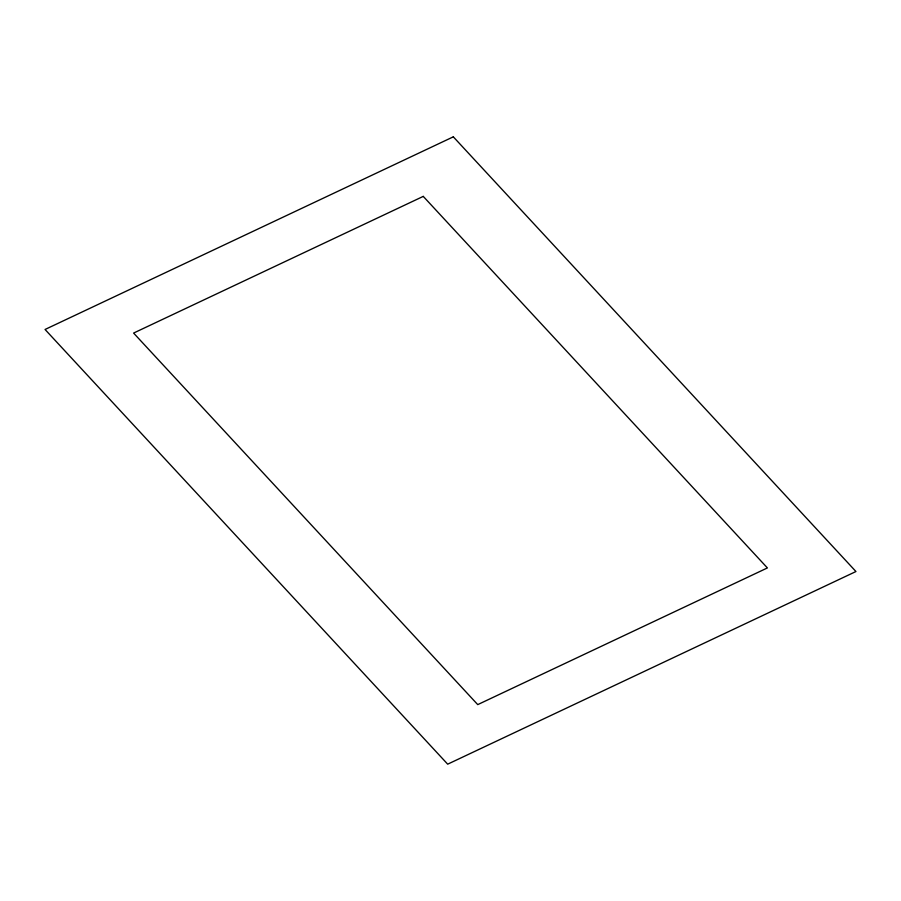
<?xml version="1.0" encoding="UTF-8"?>
<svg xmlns="http://www.w3.org/2000/svg" width="901" height="901" viewBox="0 0 901 901"><rect width="100%" height="100%" fill="white"/><g stroke="black" fill="none" stroke-linecap="round" stroke-linejoin="round"><path stroke-width="1.35" d="M453.316 136.828L45.05 329.473L447.684 764.172L855.95 571.527L453.316 136.828M423.256 196.384L133.596 333.066L477.744 704.616L767.404 567.934L423.256 196.384"/></g></svg>
